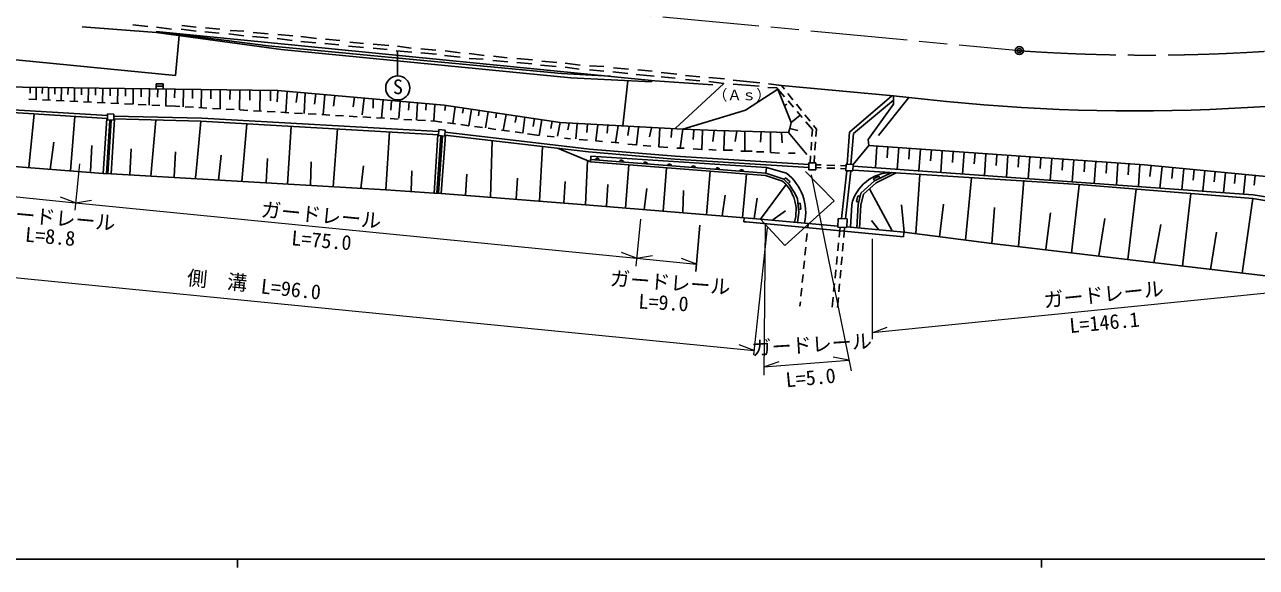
# Model space of a CAD drawing. Units: millimetres, scale not verified. Extents: x 40000 to 680000, y 20000 to 380000.
# Drawn here: x 141529 to 294700, y 204000 to 271456 of the extents above; entities that cross this region are included whole.
import ezdxf
from ezdxf.enums import TextEntityAlignment as Align

# ---------------------------------------------------------------- set-up
doc = ezdxf.new("R2010")
doc.units = ezdxf.units.MM
doc.header["$LTSCALE"] = 1000
doc.header["$PDMODE"] = 32
doc.header["$PDSIZE"] = 500
doc.linetypes.add('CHAIN', pattern=[18.5, 12, -1.5, 3.5, -1.5])
for name, color, linetype, lineweight in [('M-BGD', 7, 'Continuous', 25), ('M-BMK', 2, 'CHAIN', 13), ('M-BMK-SRVR', 3, 'Continuous', 25), ('M-STR-HTXT', 7, 'Continuous', 13), ('M-STR-STRC', 7, 'Continuous', 25), ('M-TTL-BAND', 7, 'Continuous', 25)]:
    doc.layers.add(name, color=color, linetype=linetype, lineweight=lineweight)
doc.styles.add('ＭＳ ゴシック', font='')
doc.styles.get('ＭＳ ゴシック').set_extended_font_data('MS Gothic')

msp = doc.modelspace()

# ---------------------------------------------------------------- linework, layer by layer
at = {"layer": 'M-BGD'}
for p, q in [((154966, 271413), (156829, 271244)), ((159792, 270905), (157930, 271159)), ((161062, 271329), (162840, 271159)), ((157886, 270612), (157930, 270482)), ((173420, 268357), (157930, 270482)), ((160275, 265123), (160741, 270096)), ((160978, 270905), (162840, 270651)), ((163941, 270567), (165719, 270397)), ((164026, 271075), (165804, 270905)), ((166904, 270313), (168767, 270059)), ((167074, 270736), (168767, 270651)), ((169868, 269974), (171815, 269805)), ((169952, 270482), (171815, 270313)), ((172916, 269720), (174778, 269466)), ((173000, 270228), (174863, 270059)), ((175879, 269974), (177826, 269720)), ((178927, 269635), (180705, 269466)), ((171780, 269241), (219475, 264530)), ((208301, 265363), (171815, 268837)), ((209444, 264834), (173420, 268357)), ((175879, 269381), (177742, 269212)), ((178842, 269127), (180620, 268958)), ((181806, 268789), (183668, 268619)), ((181975, 269297), (183668, 269127)), ((184854, 269043), (186801, 268873)), ((184854, 268535), (186632, 268365)), ((189680, 268027), (187726, 268186)), ((187902, 268789), (189595, 268535)), ((187904, 268172), (187902, 265063)), ((190780, 268450), (192643, 268281)), ((193828, 268196), (195691, 267942)), ((190780, 267942), (192728, 267773)), ((193744, 267603), (195691, 267434)), ((196792, 267857), (198654, 267603)), ((196792, 267265), (198570, 267180)), ((199755, 267011), (201618, 266841)), ((199840, 267519), (201533, 267349)), ((202718, 267265), (204666, 267095)), ((202718, 266757), (204581, 266587)), ((205851, 266926), (207714, 266757)), ((208730, 266672), (210592, 266418)), ((205682, 266418), (207629, 266249)), ((208730, 266164), (210508, 265910)), ((211778, 266333), (213556, 266249)), ((211778, 265825), (213556, 265656)), ((214656, 265571), (216519, 265402)), ((214741, 266079), (216604, 265910)), ((217789, 265825), (219567, 265656)), ((220668, 265487), (222615, 265317)), ((223716, 265148), (225494, 264979)), ((137937, 263719), (173000, 263285)), ((157886, 263472), (157866, 264116)), ((157866, 264116), (158745, 264111)), ((157875, 263820), (158744, 263799)), ((158745, 264111), (158744, 263462)), ((219906, 264471), (227102, 263963)), ((220668, 264979), (222446, 264809)), ((223716, 264640), (225494, 264471)), ((226594, 264894), (228542, 264725)), ((229642, 264555), (232944, 264217)), ((229642, 264047), (232860, 263793)), ((235654, 263878), (236006, 263437)), ((173000, 263285), (172916, 261846)), ((193691, 261437), (173000, 263285)), ((174184, 263180), (174014, 260523)), ((175456, 263031), (175286, 261761)), ((176432, 262979), (176305, 260392)), ((177742, 262862), (177572, 261592)), ((178850, 262763), (178651, 260258)), ((180112, 262608), (179943, 261338)), ((182567, 262431), (182398, 261253)), ((183750, 262325), (183499, 260237)), ((184854, 262226), (184854, 261084)), ((186121, 262113), (185922, 259843)), ((187055, 260830), (187130, 262023)), ((188227, 261925), (188071, 259814)), ((235213, 263452), (231163, 260833)), ((236839, 259306), (235213, 263452)), ((235213, 263452), (236024, 262502)), ((236444, 262891), (237069, 262110)), ((236478, 261969), (237126, 261208)), ((249360, 262609), (244110, 258100)), ((249590, 262050), (244601, 257925)), ((160811, 261278), (160271, 261309)), ((162509, 261181), (161510, 261238)), ((164206, 261084), (163207, 261141)), ((165903, 260987), (164905, 261044)), ((167600, 260890), (166602, 260947)), ((169298, 260793), (168299, 260850)), ((170995, 260696), (169996, 260753)), ((172692, 260599), (171694, 260656)), ((174389, 260502), (173391, 260559)), ((176086, 260405), (175088, 260462)), ((189339, 261826), (189256, 260830)), ((190397, 261731), (190249, 259595)), ((191473, 261635), (191409, 260815)), ((192546, 261539), (192431, 259471)), ((208137, 259306), (193691, 261437)), ((193869, 261411), (193796, 260794)), ((195079, 261232), (194789, 259164)), ((196094, 261082), (195984, 260455)), ((196108, 261080), (196094, 261082)), ((197092, 260935), (196756, 258897)), ((198051, 260794), (197950, 260139)), ((199155, 260631), (198831, 258615)), ((200216, 260474), (200138, 259882)), ((231163, 260833), (223377, 258459)), ((236331, 261592), (236077, 261423)), ((237507, 261564), (238132, 260784)), ((237581, 260676), (238229, 259915)), ((142032, 253689), (142698, 260368)), ((147213, 253276), (147785, 260054)), ((163455, 259452), (192999, 257773)), ((193034, 258178), (163584, 259826)), ((177784, 260308), (176785, 260365)), ((179481, 260211), (178483, 260268)), ((181178, 260114), (180180, 260171)), ((182875, 260017), (181877, 260074)), ((184573, 259920), (183574, 259977)), ((186270, 259823), (185271, 259880)), ((187967, 259726), (186969, 259783)), ((189664, 259629), (188666, 259686)), ((191362, 259532), (190363, 259589)), ((192600, 259461), (192060, 259492)), ((193405, 259352), (192600, 259461)), ((195089, 259123), (194098, 259258)), ((196774, 258894), (195783, 259029)), ((201392, 260301), (201048, 258314)), ((202712, 260106), (202537, 259308)), ((204920, 259814), (204750, 258798)), ((207121, 259475), (206952, 258544)), ((208137, 259306), (207798, 257613)), ((209238, 259221), (209068, 258375)), ((210254, 259137), (210084, 257274)), ((211524, 259137), (211439, 258036)), ((214064, 258967), (213979, 257951)), ((215334, 258883), (214995, 256766)), ((236839, 259306), (236670, 258544)), ((236839, 259306), (237987, 260199)), ((238569, 260237), (239194, 259457)), ((238684, 259382), (239494, 258432)), ((239632, 258910), (239985, 258470)), ((174234, 251636), (174691, 258813)), ((180430, 258487), (179917, 251305)), ((186886, 258121), (186462, 250924)), ((192453, 250528), (192905, 257778)), ((193285, 257645), (192793, 250503)), ((193475, 257629), (192983, 250490)), ((192990, 257671), (193054, 258416)), ((193775, 257603), (192990, 257671)), ((193054, 258416), (193839, 258348)), ((193864, 257721), (193327, 250465)), ((193839, 258348), (193775, 257603)), ((211646, 255636), (193786, 257730)), ((193815, 258074), (211774, 255963)), ((198458, 258665), (197467, 258800)), ((200143, 258437), (199152, 258571)), ((201827, 258208), (200836, 258342)), ((203325, 258004), (202521, 258113)), ((206528, 257613), (207375, 257528)), ((208645, 257359), (209407, 257274)), ((216688, 258798), (216519, 257697)), ((219482, 258629), (219228, 257528)), ((222022, 258459), (221938, 257443)), ((223377, 258459), (223038, 256089)), ((224732, 258375), (224647, 257189)), ((227284, 258299), (227102, 256935)), ((230080, 258219), (229896, 256935)), ((231082, 258191), (231082, 255750)), ((233121, 258133), (233029, 256851)), ((235646, 258060), (235738, 256766)), ((236670, 258544), (236500, 258036)), ((236500, 258036), (238786, 255327)), ((236670, 258544), (237686, 258290)), ((239494, 258432), (239433, 257554)), ((239985, 258470), (239924, 257570)), ((244110, 258100), (243804, 254111)), ((244601, 257925), (244270, 254093)), ((145145, 256851), (144722, 253464)), ((149886, 256427), (149717, 253210)), ((154797, 256004), (154628, 252787)), ((199448, 249986), (199689, 257038)), ((210508, 257189), (211524, 257105)), ((214487, 256851), (215418, 256766)), ((218466, 256427), (219398, 256343)), ((222615, 256089), (223546, 256089)), ((226594, 255919), (227526, 255835)), ((239385, 256856), (239317, 255858)), ((239878, 256871), (239811, 255874)), ((244571, 254081), (246518, 256427)), ((247516, 256357), (247327, 253652)), ((248868, 256263), (248774, 254910)), ((250221, 256168), (250031, 253459)), ((251575, 256073), (251480, 254719)), ((252929, 255979), (252740, 253266)), ((254286, 255884), (254191, 254528)), ((160300, 255665), (160131, 252533)), ((165973, 255242), (165634, 252109)), ((171730, 254819), (171561, 251855)), ((177149, 254395), (177064, 251517)), ((211544, 254550), (211270, 249061)), ((233767, 253690), (211944, 255100)), ((239033, 253688), (222380, 254743)), ((222416, 255094), (239037, 254055)), ((230574, 255750), (232013, 255750)), ((232521, 255665), (233452, 255665)), ((236500, 255496), (237347, 255496)), ((239029, 253407), (239040, 254284)), ((239040, 254284), (239925, 254273)), ((239269, 255160), (239208, 254282)), ((239764, 255175), (239704, 254276)), ((239925, 254273), (239914, 253396)), ((255642, 255789), (255452, 253073)), ((257000, 255694), (256905, 254336)), ((258358, 255599), (258168, 252879)), ((259718, 255504), (259623, 254144)), ((261078, 255409), (260888, 252685)), ((262440, 255313), (262345, 253951)), ((263802, 255218), (263611, 252490)), ((265166, 255123), (265071, 253759)), ((266530, 255027), (266339, 252296)), ((267896, 254932), (267800, 253566)), ((269262, 254836), (269070, 252101)), ((270629, 254741), (270534, 253373)), ((271997, 254645), (271805, 251906)), ((273367, 254549), (273271, 253180)), ((274736, 254453), (274545, 251710)), ((276108, 254357), (276012, 252986)), ((186462, 250924), (152276, 252915)), ((183668, 253887), (183330, 251093)), ((189680, 253295), (189595, 250755)), ((196538, 252871), (196368, 250247)), ((233767, 253690), (233680, 252980)), ((236277, 252987), (233767, 253690)), ((239918, 253688), (240588, 253663)), ((239922, 254047), (240598, 254023)), ((241288, 253637), (242287, 253599)), ((241297, 253998), (242297, 253963)), ((242987, 253573), (243657, 253548)), ((242996, 253938), (243672, 253914)), ((243680, 254116), (243648, 253304)), ((244571, 254081), (243680, 254116)), ((244539, 253269), (244571, 254081)), ((244543, 253374), (272658, 251578)), ((244562, 253850), (294310, 250300)), ((249352, 253066), (247209, 252035)), ((247424, 251790), (249889, 253032)), ((252357, 245482), (252853, 252843)), ((277480, 254262), (277287, 251515)), ((278853, 254165), (278757, 252792)), ((280227, 254069), (280034, 251319)), ((281600, 253952), (281468, 252579)), ((282973, 253819), (282713, 251127)), ((284319, 253690), (284189, 252344)), ((285665, 253560), (285412, 250935)), ((286977, 253433), (286851, 252121)), ((288290, 253307), (288043, 250747)), ((289570, 253183), (289446, 251903)), ((290850, 253060), (290609, 250564)), ((292098, 252940), (291977, 251692)), ((293346, 252819), (293111, 250385)), ((202803, 252363), (202634, 249823)), ((208730, 251940), (208560, 249315)), ((214064, 251601), (213894, 248892)), ((247209, 252035), (245533, 250496)), ((245864, 250375), (247424, 251790)), ((247758, 252632), (247082, 252307)), ((247082, 252307), (247212, 252036)), ((247888, 252362), (247758, 252632)), ((258527, 244669), (259276, 252432)), ((265795, 252109), (265118, 243897)), ((272653, 251517), (271722, 243050)), ((294563, 252702), (294445, 251485)), ((192453, 250528), (186462, 250924)), ((193327, 250465), (192453, 250528)), ((193327, 250465), (211270, 249061)), ((218890, 251093), (218551, 248469)), ((223462, 250839), (223377, 248130)), ((228626, 250247), (228288, 247707)), ((232606, 249908), (232267, 247368)), ((245149, 250183), (244973, 249454)), ((245441, 250113), (245149, 250183)), ((245533, 250496), (245195, 249095)), ((245531, 249018), (245864, 250375)), ((249399, 245809), (246585, 251028)), ((278727, 242246), (279759, 251007)), ((285510, 241448), (286569, 250461)), ((292944, 240573), (294268, 249843)), ((321520, 245387), (294268, 249843)), ((294310, 250300), (321477, 245889)), ((236162, 248299), (234553, 247199)), ((244214, 246276), (244383, 249068)), ((244973, 249454), (245265, 249384)), ((245195, 249095), (245035, 246202)), ((245344, 246174), (245531, 249018)), ((250555, 249061), (250894, 245675)), ((255804, 249146), (255308, 245093)), ((262154, 248723), (261816, 244235)), ((233029, 247283), (242656, 246416)), ((233029, 247283), (236060, 243998)), ((246830, 247114), (247755, 245957)), ((269097, 248045), (268504, 243558)), ((275870, 247368), (275108, 242711)), ((282813, 246606), (281966, 241865)), ((225494, 246521), (224986, 240764)), ((250808, 245085), (250846, 245679)), ((289756, 245675), (288994, 241018))]:
    msp.add_line(p, q, dxfattribs=at)
for points in [[(226594, 264386), (228457, 264132), (222446, 258544)], [(233960, 263624), (235050, 263601), (235213, 263452)], [(234040, 264100), (235654, 263878), (249586, 262588), (251485, 262412)], [(205851, 259645), (205512, 257697), (204073, 257867)], [(212794, 259052), (212540, 257020), (213386, 256935)], [(217874, 258713), (217620, 256512), (216519, 256597)], [(220498, 258629), (220414, 256258), (221514, 256173)], [(223377, 258459), (227610, 258290), (236500, 258036)], [(225832, 258290), (225748, 255919), (224647, 256004)], [(228547, 258263), (228457, 255835), (229558, 255835)], [(234299, 258099), (234299, 255581), (235400, 255496)], [(246518, 256427), (280784, 254030), (299831, 252194)], [(250808, 245085), (231251, 246945), (230982, 246965), (231010, 247448)], [(243766, 246317), (250894, 245675), (261816, 244235), (319389, 237462), (325654, 236192), (338947, 233821), (349107, 230858)]]:
    msp.add_lwpolyline(points, dxfattribs=at)
msp.add_circle((187930, 263591), 1500, dxfattribs=at)
for centre, radius, start, end in [((279664, 498212), 237477, 263.18511, 281.27931), ((249373, 247953), 5114, 90.23405, 167.40156)]:
    msp.add_arc(centre, radius, start, end, dxfattribs=at)
at = {"layer": 'M-BMK'}
msp.add_line((165641, 277694), (265225, 268228), dxfattribs=at)
msp.add_arc((281109, 496872), 229195, 266.02601, 284.59057, dxfattribs=at)
at = {"layer": 'M-BMK-SRVR'}
msp.add_circle((265225, 268228), 500, dxfattribs=at)
msp.add_point((265225, 268228), dxfattribs=at)
at = {"layer": 'M-STR-HTXT'}
for p, q in [((148362, 254141), (147770, 248384)), ((239340, 252794), (244292, 228408)), ((138541, 250247), (147867, 249326)), ((147867, 249326), (145995, 250031)), ((147867, 249326), (149840, 249651)), ((147867, 249326), (217636, 242438)), ((398364, 248376), (246914, 233144)), ((218128, 247283), (217535, 241441)), ((233622, 246691), (233451, 227874)), ((233876, 246183), (232182, 230435)), ((246914, 244828), (246914, 232382)), ((217636, 242438), (215764, 243143)), ((217636, 242438), (219610, 242757)), ((217636, 242438), (225066, 241680)), ((225066, 241680), (223197, 242391)), ((136848, 240341), (232267, 230943)), ((246914, 233144), (248785, 233852)), ((232267, 230943), (230395, 231647)), ((244022, 229740), (242056, 230110)), ((233461, 228941), (244022, 229740)), ((233461, 228941), (235348, 229603))]:
    msp.add_line(p, q, dxfattribs=at)
at = {"layer": 'M-STR-STRC'}
for p, q in [((157930, 270482), (148686, 271194)), ((157886, 270612), (171815, 268837)), ((171780, 269241), (157886, 270612)), ((138726, 267246), (160275, 265123)), ((214347, 265037), (208301, 265363)), ((217574, 265264), (219805, 265038)), ((142235, 263666), (142226, 262929)), ((142973, 263657), (142954, 262135)), ((143739, 263647), (143729, 262881)), ((144505, 263638), (144485, 262046)), ((145301, 263628), (145291, 262832)), ((146097, 263618), (146076, 261986)), ((146924, 263608), (146913, 262781)), ((147750, 263598), (147729, 261879)), ((148610, 263587), (148599, 262728)), ((149469, 263576), (149447, 261825)), ((150361, 263565), (150350, 262673)), ((151254, 263554), (151232, 261740)), ((152181, 263543), (152170, 262616)), ((153109, 263531), (153085, 261652)), ((154072, 263519), (154060, 262556)), ((155036, 263508), (155012, 261560)), ((156037, 263495), (156024, 262494)), ((157038, 263483), (157013, 261464)), ((158078, 263470), (158065, 262430)), ((159118, 263457), (159092, 261365)), ((219464, 264338), (209444, 264834)), ((215931, 258873), (216546, 264482)), ((219475, 264530), (219464, 264338)), ((219906, 264471), (219475, 264530)), ((143044, 262131), (142045, 262178)), ((144742, 262050), (143743, 262097)), ((146440, 261969), (145441, 262016)), ((148138, 261888), (147139, 261935)), ((160198, 263444), (160185, 262363)), ((161279, 263430), (161252, 261253)), ((162401, 263416), (162387, 262294)), ((163524, 263403), (163496, 261124)), ((164690, 263388), (164676, 262222)), ((165856, 263374), (165827, 260991)), ((167068, 263359), (167053, 262147)), ((168280, 263344), (168249, 260853)), ((169539, 263328), (169523, 262069)), ((170798, 263313), (170766, 260709)), ((172106, 263296), (172089, 261988)), ((251485, 262412), (247708, 257679)), ((249586, 262588), (249592, 261575)), ((151832, 259804), (133808, 260918)), ((133836, 261268), (151840, 260148)), ((149836, 261807), (148837, 261854)), ((151534, 261726), (150535, 261773)), ((153232, 261645), (152233, 261692)), ((154930, 261563), (153931, 261611)), ((156628, 261482), (155629, 261530)), ((158326, 261401), (157328, 261449)), ((160271, 261309), (159026, 261368)), ((249592, 261575), (246409, 257160)), ((151305, 252950), (151754, 259809)), ((152117, 259603), (151697, 252936)), ((151845, 260361), (151828, 259610)), ((151828, 259610), (152621, 259592)), ((152638, 260343), (151845, 260361)), ((152275, 259600), (151855, 252931)), ((152694, 259726), (152276, 252915)), ((152621, 259592), (152638, 260343)), ((163455, 259452), (152624, 259728)), ((152633, 260093), (163584, 259826)), ((157242, 252626), (157847, 259595)), ((162806, 252758), (163455, 259452)), ((168529, 251969), (169177, 259126)), ((203735, 259955), (203474, 257986)), ((223377, 258459), (208137, 259306)), ((205563, 249508), (205918, 256308)), ((211897, 254405), (207810, 256086)), ((211774, 255963), (222416, 255094)), ((246409, 257160), (246518, 256427)), ((151305, 252950), (134223, 254311)), ((222380, 254743), (211646, 255636)), ((211944, 255100), (211897, 254405)), ((211897, 254405), (233675, 252700)), ((233680, 252980), (211917, 254709)), ((152276, 252915), (151305, 252950)), ((162748, 252305), (162806, 252758)), ((216254, 248654), (216646, 254033)), ((220935, 248272), (221346, 253665)), ((226318, 247832), (226776, 253240)), ((230810, 247465), (231286, 252887)), ((235919, 252246), (233680, 252980)), ((242205, 249566), (238624, 253217)), ((239914, 253396), (239029, 253407)), ((243781, 253299), (243090, 247349)), ((243614, 247330), (244281, 253279)), ((243648, 253304), (244539, 253269)), ((233029, 247283), (236213, 251579)), ((233675, 252700), (235788, 251998)), ((236590, 251606), (235919, 252246)), ((236165, 252425), (235959, 252207)), ((236710, 251909), (236165, 252425)), ((236504, 251691), (236710, 251909)), ((237307, 250521), (236590, 251606)), ((272658, 251578), (294268, 249843)), ((237627, 249788), (237307, 250521)), ((237814, 248119), (237627, 249788)), ((211270, 249061), (233029, 247283)), ((236060, 243998), (242205, 249566)), ((237989, 249257), (237690, 249224)), ((237774, 248478), (238072, 248512)), ((238072, 248512), (237989, 249257)), ((237634, 246869), (237814, 248119)), ((238961, 246749), (238904, 246175)), ((242651, 246276), (242690, 247364)), ((242690, 247364), (243802, 247324)), ((243802, 247324), (243763, 246236)), ((238835, 245479), (238736, 244483)), ((243763, 246236), (242651, 246276)), ((242925, 246266), (242804, 245040)), ((243387, 245004), (243499, 246246)), ((238667, 243787), (238569, 242792)), ((242735, 244344), (242637, 243348)), ((243235, 243311), (243325, 244306)), ((238500, 242095), (238401, 241100)), ((242568, 242652), (242469, 241657)), ((243083, 241617), (243172, 242613)), ((242401, 240960), (242302, 239965)), ((242931, 239924), (243020, 240920)), ((238332, 240403), (238233, 239408)), ((242233, 239268), (242135, 238273)), ((242778, 238231), (242868, 239227)), ((238164, 238712), (238066, 237717)), ((242066, 237577), (241945, 236350)), ((242604, 236292), (242716, 237534)), ((237997, 237020), (237940, 236446))]:
    msp.add_line(p, q, dxfattribs=at)
for centre, radius, start, end in [((212741, 254587), 256, 8.13803, 162.77726), ((215732, 254349), 256, 8.13803, 162.77726), ((218722, 254112), 256, 8.13803, 162.77726), ((221713, 253874), 256, 8.13803, 162.77726), ((224703, 253636), 256, 8.13803, 162.77726), ((227694, 253399), 256, 8.13803, 162.77726), ((230685, 253161), 256, 8.13803, 162.77726), ((232452, 248098), 6208, 347.82735, 51.96591), ((232584, 248316), 4881, 343.17313, 48.9725)]:
    msp.add_arc(centre, radius, start, end, dxfattribs=at)
at = {"layer": 'M-TTL-BAND'}
for p, q in [((40000, 205000), (579000, 205000)), ((168000, 205000), (168000, 204000)), ((268000, 205000), (268000, 204000))]:
    msp.add_line(p, q, dxfattribs=at)

# ---------------------------------------------------------------- texts
at = {"layer": 'M-BGD', "style": 'ＭＳ ゴシック'}
for s, height, p in [('S', 1833, (187328, 262262)), ('（Ａｓ）', 1320, (227111, 261654))]:
    msp.add_text(s, height=height, dxfattribs=at).set_placement(p, align=Align.BOTTOM_LEFT)
at = {"layer": 'M-STR-HTXT', "style": 'ＭＳ ゴシック'}
for s, rotation, p in [('ガードレール', 354.777, (137756, 246678)), ('ガードレール', 354.362, (170791, 247063)), ('L=8.8', 354.85, (141480, 243946)), ('L=75.0', 355.14, (174597, 243499)), ('側\u3000溝', 354.408, (161607, 238577)), ('ガードレール', 355.671, (214222, 238500)), ('L=96.0', 354.077, (170775, 237503)), ('ガードレール', 5.743, (268379, 235731)), ('L=9.0', 356.597, (217784, 235635)), ('L=146.1', 5.375, (271591, 232569)), ('ガードレール', 3.637, (232006, 229762)), ('L=5.0', 5.482, (236306, 225819))]:
    msp.add_text(s, height=1833, rotation=rotation, dxfattribs=at).set_placement(p, align=Align.BOTTOM_LEFT)

doc.saveas('drawing.dxf')
